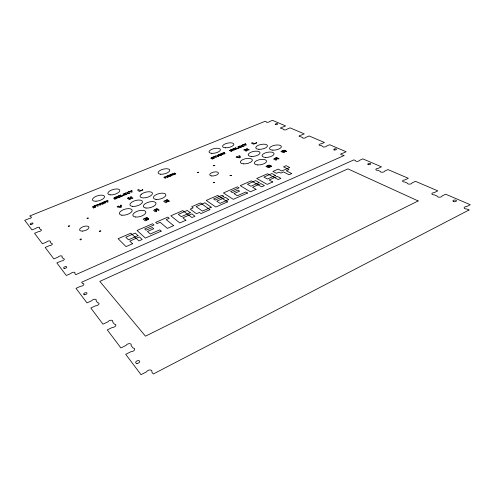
<?xml version="1.0" encoding="UTF-8"?>
<svg xmlns="http://www.w3.org/2000/svg" width="495" height="495" viewBox="0 0 495 495"><rect width="100%" height="100%" fill="white"/><g stroke="black" fill="none" stroke-linecap="round" stroke-linejoin="round"><path stroke-width="0.74" d="M198.588 172.235L197.27 172.557L198.588 172.235M231.4 175.354L230.02 175.589L231.4 175.354M214.675 182.482L213.289 182.717L214.675 182.482M214.824 165.522L213.506 165.745L214.824 165.522M141.273 194.25L140.493 195.049A6.379 2.71 -15 0 0 145.617 197.734A6.379 2.71 -15 0 0 152.38 193.038L151.909 192.444A6.379 2.71 -15 0 0 141.273 194.25M469.025 209.991L153.295 373.997L151.786 372.067A2.933 1.838 -20.3 0 0 150.14 369.963A2.933 1.838 -20.3 0 0 146.501 371.838L141.025 374.666L125.711 354.333L130.989 351.691A2.797 1.658 -20.2 0 0 134.492 349.94A2.797 1.658 -20.2 0 0 133.007 348.028L131.039 345.516A2.766 1.627 -20.2 0 0 129.585 343.648A2.766 1.627 -20.2 0 0 126.12 345.361L120.904 347.948L107.285 329.874L112.322 327.449A2.648 1.473 -20 0 0 115.663 325.84A2.648 1.473 -20 0 0 114.339 324.138L112.588 321.892A2.624 1.448 -20 0 0 111.288 320.228A2.624 1.448 -20 0 0 107.978 321.806L102.997 324.182L90.82 308.014L95.634 305.768A2.512 1.318 -19.8 0 0 98.827 304.283A2.512 1.318 -19.8 0 0 97.639 302.754L96.061 300.743A2.494 1.293 -19.8 0 0 94.892 299.24A2.494 1.293 -19.8 0 0 91.73 300.706L86.972 302.903L76.007 288.35L80.617 286.265A2.395 1.188 -19.6 0 0 83.674 284.891A2.395 1.188 -19.6 0 0 82.603 283.511L81.625 282.268L353.875 159.873L355.497 160.578A2.023 0.866 -7 0 0 357.291 161.358A2.023 0.866 -7 0 0 359.5 160.361L362.804 158.864L381.466 166.827L378.087 168.387A2.11 0.922 -6.1 0 0 375.829 169.432A2.11 0.922 -6.1 0 0 377.753 170.268L380.333 171.388A2.128 0.941 -5.9 0 0 382.289 172.241A2.128 0.941 -5.9 0 0 384.559 171.177L387.956 169.593L408.338 178.293L404.867 179.951A2.221 1.002 -4.8 0 0 402.546 181.059A2.221 1.002 -4.8 0 0 404.65 181.974L407.478 183.206A2.246 1.021 -4.6 0 0 409.619 184.134A2.246 1.021 -4.6 0 0 411.958 183.008L415.447 181.325L437.803 190.86L434.239 192.629A2.357 1.089 -3.4 0 0 431.85 193.817A2.357 1.089 -3.4 0 0 434.164 194.82L437.271 196.169A2.382 1.108 -3.1 0 0 439.628 197.196A2.382 1.108 -3.1 0 0 442.029 195.989L445.618 194.195L470.25 204.701L466.587 206.594A2.506 1.188 -1.7 0 0 464.131 207.863A2.506 1.188 -1.7 0 0 466.686 208.97L469.025 209.991M418.157 200.939L145.468 336.173L99.823 281.389L347.892 168.875L418.157 200.939M343.994 155.572L75.716 274.694L74.788 273.512A2.32 1.114 -19.5 0 0 73.78 272.219A2.32 1.114 -19.5 0 0 70.81 273.531L66.336 275.511L56.851 262.919L61.188 261.038A2.24 1.027 -19.4 0 0 64.065 259.788A2.24 1.027 -19.4 0 0 63.137 258.594L61.9 257.01A2.221 1.015 -19.3 0 0 60.984 255.835A2.221 1.015 -19.3 0 0 58.132 257.066L53.831 258.91L45.194 247.438L49.364 245.681A2.141 0.941 -19.2 0 0 52.13 244.511A2.141 0.941 -19.2 0 0 51.282 243.416L50.15 241.975A2.128 0.922 -19.1 0 0 49.314 240.898A2.128 0.922 -19.1 0 0 46.567 242.049L42.44 243.788L34.532 233.287L38.548 231.635A2.054 0.86 -19 0 0 41.215 230.534A2.054 0.86 -19 0 0 40.435 229.531L39.402 228.207A2.042 0.848 -19 0 0 38.629 227.224A2.042 0.848 -19 0 0 35.986 228.306L32.008 229.94L24.75 220.306L28.623 218.74A1.974 0.786 -18.8 0 0 31.191 217.707A1.974 0.786 -18.8 0 0 30.473 216.785L29.824 215.95L265.172 121.269L266.316 121.764A1.677 0.619 -10.4 0 0 267.585 122.315A1.677 0.619 -10.4 0 0 269.546 121.523L272.485 120.334L285.596 125.928L282.602 127.159A1.726 0.656 -9.9 0 0 280.597 127.982A1.726 0.656 -9.9 0 0 281.94 128.564L283.74 129.344A1.739 0.668 -9.8 0 0 285.095 129.938A1.739 0.668 -9.8 0 0 287.112 129.108L290.126 127.865L304.246 133.885L301.17 135.172A1.801 0.705 -9.3 0 0 299.11 136.038A1.801 0.705 -9.3 0 0 300.558 136.669L302.501 137.511A1.813 0.718 -9.2 0 0 303.967 138.148A1.813 0.718 -9.2 0 0 306.034 137.276L309.134 135.97L324.374 142.467L321.212 143.828A1.875 0.761 -8.5 0 0 319.102 144.738A1.875 0.761 -8.5 0 0 320.667 145.419L322.765 146.334A1.893 0.773 -8.4 0 0 324.349 147.021A1.893 0.773 -8.4 0 0 326.477 146.099L329.658 144.726L346.16 151.767L342.917 153.196A1.961 0.823 -7.6 0 0 340.746 154.162A1.961 0.823 -7.6 0 0 342.441 154.898L343.994 155.572M132.524 243.763L126.027 246.621L118.113 238.708L130.798 233.195L138.965 240.917L142.176 239.506L139.386 236.907L129.795 241.115L132.524 243.763M161.172 231.128L145.369 238.095L137.078 230.466L152.578 223.734L153.982 224.94L144.682 228.993L146.068 230.231L152.299 227.514L153.716 228.746L147.467 231.481L150.294 234.017L159.712 229.872L161.172 231.128M173.615 225.646L167.415 228.381L160.126 222.267L157.064 223.598L155.647 222.397L167.811 217.113L169.265 218.283L166.233 219.607L173.615 225.646M185.885 220.232L179.772 222.929L170.831 215.801L182.791 210.604L191.955 217.559L194.974 216.228L191.856 213.889L182.822 217.85L185.885 220.232M209.911 209.645L200.976 213.58L199.398 212.423L196.41 213.735L190.228 209.15L193.18 207.869L191.658 206.749L200.432 202.938L209.911 209.645M227.502 201.886L215.82 207.04L206.236 200.413L217.713 195.426L227.502 201.886M247.574 193.038L233.287 199.337L223.406 192.957L237.452 186.85L239.11 187.865L230.682 191.534L232.328 192.574L237.971 190.111L239.642 191.144L233.987 193.619L237.34 195.735L245.854 191.992L247.574 193.038M256.033 189.313L250.402 191.794L240.236 185.644L251.268 180.848L261.62 186.844L264.404 185.619L260.89 183.602L252.561 187.258L256.033 189.313M272.696 181.968L267.176 184.394L256.738 178.472L267.56 173.77L278.171 179.549L280.9 178.349L277.299 176.406L269.132 179.988L272.696 181.968M291.722 173.578L289.031 174.766L283.573 171.913L280.894 173.089L279.112 172.149L276.433 173.318L272.918 171.437L278.24 169.123L281.785 170.979L289.748 167.502L286.166 165.683L283.53 166.827L288.907 169.581L286.246 170.744L291.722 173.578M211.254 207.207L202.375 211.111L196.125 206.582L204.899 202.764L211.254 207.207M228.733 199.522L220.034 203.346L216.779 201.143L225.423 197.363L228.733 199.522M223.796 196.298L215.177 200.06L213.58 198.984L222.175 195.24L223.796 196.298M138.006 235.62L128.453 239.803L125.792 237.223L135.284 233.083L138.006 235.62M190.309 212.732L181.306 216.674L178.311 214.341L187.265 210.443L190.309 212.732M259.151 182.606L250.841 186.238L247.451 184.233L255.711 180.632L259.151 182.606M275.511 175.44L267.368 179.004L263.891 177.068L271.984 173.541L275.511 175.44M147.931 218.159L145.338 219.273L144.763 218.771L147.349 217.658L147.931 218.159M270.338 165.485L268.092 166.456L267.368 166.072L269.614 165.107L270.338 165.485M148.222 218.406L145.629 219.52L146.204 220.021L148.803 218.901L148.222 218.406M270.703 165.677L268.457 166.648L269.181 167.032L271.433 166.06L270.703 165.677M148.444 219.434L145.19 220.832L143.179 219.081L146.415 217.689L148.444 219.434M271.235 166.493L268.42 167.706L265.883 166.363L268.692 165.157L271.235 166.493M156.593 211.247L155.325 211.792L153.58 210.356L156.451 208.772L157.323 209.478L155.424 210.288L154.842 209.818L157.373 208.735L159.13 210.158L158.499 210.431L157.614 209.719L155.715 210.53L156.593 211.247M276.897 159.699L275.789 160.17L273.617 159.068L276.006 157.713L277.095 158.258L275.443 158.963L274.719 158.598L276.915 157.664L279.1 158.753L278.549 158.988L277.454 158.443L275.808 159.149L276.897 159.699M166.741 199.912L163.653 201.224L165.707 202.808L166.951 202.282L166.357 201.83L168.832 200.772L169.426 201.23L168.807 201.49L166.741 199.912M283.623 150.294L280.931 151.439L283.462 152.658L284.538 152.2L283.814 151.854L285.968 150.932L286.698 151.284L286.16 151.513L283.623 150.294M167.65 199.875L165.181 200.921L166.066 201.601L168.535 200.549L167.65 199.875M284.52 150.239L282.367 151.154L283.449 151.674L285.603 150.758L284.52 150.239M118.355 206.099L117.105 206.619L117.859 207.3L119.369 207.003L120.13 207.69L121.386 207.164L120.365 206.254L121.622 205.734L120.854 205.054L120.229 205.314L121.25 206.223L119.994 206.743L119.116 206.78L118.355 206.099M237.117 156.624L236.028 157.082L239.388 157.862L240.483 157.404L239.184 156.698L240.273 156.241L239.302 155.715L238.757 155.944L240.05 156.643L238.089 157.15L237.117 156.624M128.663 197.678L127.438 198.186L127.951 198.619L129.69 198.544L128.719 199.268L129.232 199.708L130.463 199.194L129.944 198.761L130.562 198.507L130.303 198.291L131.528 197.783L132.301 198.433L132.914 198.179L132.394 197.746L131.169 198.254L130.395 197.604L131.62 197.097L131.101 196.663L130.494 196.917L131.268 197.567L130.043 198.074L128.663 197.678M244.846 149.546L243.775 149.991L246.145 150.214L245.396 150.833L246.046 151.167L247.123 150.721L246.467 150.387L247.005 150.164L246.677 149.991L247.748 149.552L248.731 150.053L249.263 149.83L248.608 149.496L247.537 149.942L246.566 149.434L247.63 148.995L246.98 148.661L246.448 148.884L247.426 149.385L246.355 149.824L244.846 149.546M142.647 189.764L140.252 190.754L138.693 189.511L137.499 190.006L139.312 191.46L142.913 189.969L142.647 189.764M256.441 142.758L254.343 143.624L252.394 142.665L251.349 143.092L253.619 144.224L256.769 142.919L256.441 142.758M94.879 205.666L92.237 206.984L93.221 207.3L95.572 206.335L95.919 206.669L93.27 207.999L95.622 207.034L94.929 206.359L93.524 206.935L93.178 206.601L94.879 205.666M98.146 204.324L95.343 205.475L96.451 205.252L97.496 206.26L98.437 205.871L97.385 204.868L98.146 204.324M100.937 203.173L98.783 204.293L99.842 205.295L100.77 204.911L100.244 204.41L101.642 203.835L102.174 204.33L102.638 204.138L101.58 203.148L99.718 203.909L100.07 204.243L101.469 203.668L100.937 203.173M104.185 201.836L101.865 202.789L103.102 203.946L104.037 203.563L103.678 203.235L105.54 202.467L105.893 202.802L105.429 202.993L104.185 201.836M107.879 200.32L105.107 201.459L106.215 201.242L107.285 202.226L108.213 201.842L107.137 200.865L107.879 200.32M116.09 196.948L113.528 198.235L114.531 198.532L116.826 197.585L117.191 197.907L114.623 199.207L116.919 198.26L116.183 197.616L114.809 198.179L114.444 197.858L116.09 196.948M119.283 195.63L116.548 196.756L117.835 197.882L120.582 196.75L118.565 197.344L118.2 197.022L119.109 196.645L117.643 196.54L119.283 195.63M120.65 195.073L119.741 195.445L121.04 196.565L123.775 195.438L121.764 196.026L120.65 195.073M125.637 193.025L122.921 194.139L124.226 195.247L126.955 194.127L124.95 194.714L124.573 194.399L125.483 194.028L124.01 193.922L125.637 193.025M128.799 191.726L126.275 192.994L127.858 193.749L130.123 192.821L128.125 193.409L127.178 192.623L128.799 191.726M131.942 190.433L129.244 191.54L130.333 191.324L131.478 192.264L132.382 191.893L131.237 190.952L131.942 190.433M164.625 177L163.82 177.328L165.163 178.28L165.974 177.946L165.008 177.266L166.221 176.771L167.588 177.278L166.24 176.331L165.608 177.235L164.625 177M169.061 175.174L166.642 176.171L167.997 177.111L170.416 176.115L168.609 176.647L168.22 176.375L169.03 176.047L167.644 175.972L169.061 175.174M170.261 174.679L169.463 175.013L170.818 175.948L171.623 175.62L170.843 175.082L173.231 174.958L171.87 174.023L171.468 174.184L172.439 174.853L171.635 175.187L170.261 174.679M173.071 173.528L172.266 173.856L173.436 174.655L175.638 173.962L174.271 173.033L175.843 173.665L174.24 174.327L173.071 173.528M213.029 157.107L210.79 158.245L211.879 158.474L213.933 157.627L214.385 157.886L212.145 159.037L214.199 158.19L213.296 157.664L212.064 158.171L211.613 157.911L213.029 157.107M215.888 155.931L213.438 156.94L214.477 156.729L215.845 157.509L216.662 157.175L215.3 156.395L215.888 155.931M218.332 154.929L216.525 155.894L217.893 156.667L218.71 156.333L218.023 155.944L219.248 155.442L220.343 155.659L218.969 154.886L217.336 155.554L217.794 155.814L219.019 155.312L218.332 154.929M221.172 153.759L219.143 154.595L220.745 155.492L221.562 155.158L221.104 154.898L222.731 154.23L223.189 154.483L221.172 153.759M224.414 152.429L221.983 153.425L223.022 153.221L224.408 153.982L225.219 153.648L223.833 152.887L224.414 152.429M231.604 149.471L229.433 150.585L230.534 150.796L232.539 149.966L233.009 150.22L230.831 151.34L232.842 150.511L231.908 150.01L230.701 150.505L230.237 150.251L231.604 149.471M234.407 148.321L232.006 149.304L233.646 150.177L236.053 149.187L234.215 149.725L233.745 149.471L234.543 149.143L233.04 149.1L234.407 148.321M235.601 147.826L234.803 148.154L236.449 149.026L238.85 148.036L237.012 148.568L235.601 147.826M239.976 146.031L237.594 147.009L239.246 147.869L241.634 146.885L239.809 147.417L239.333 147.176L240.131 146.848L238.621 146.805L239.976 146.031M242.748 144.893L240.607 145.988L242.432 146.557L244.419 145.74L242.593 146.273L241.399 145.666L242.748 144.893M245.508 143.754L243.144 144.732L244.171 144.528L245.607 145.252L246.392 144.93L244.957 144.2L245.508 143.754M104.822 201.812L102.972 202.573L103.505 203.068L105.361 202.306L104.822 201.812M221.81 153.716L220.188 154.384L220.875 154.768L222.496 154.1L221.81 153.716M275.783 124.598A1.244 0.464 -10.1 0 0 277.701 123.948A1.244 0.464 -10.1 0 0 275.95 123.756A1.244 0.464 -10.1 0 0 275.783 124.598M225.38 147.788A5.779 2.258 -11.7 0 0 233.863 144.299A5.779 2.258 -11.7 0 0 225.318 143.822A5.779 2.258 -11.7 0 0 225.38 147.788M84.558 294.754A1.788 0.91 -19.8 0 0 86.99 293.188A1.788 0.91 -19.8 0 0 84.317 293.176A1.788 0.91 -19.8 0 0 84.558 294.754M136.942 363.392A2.098 1.275 -20.4 0 0 139.67 361.35A2.098 1.275 -20.4 0 0 136.422 361.232A2.098 1.275 -20.4 0 0 136.942 363.392M368.497 164.699A1.51 0.65 -6.5 0 0 370.699 163.894A1.51 0.65 -6.5 0 0 368.41 163.573A1.51 0.65 -6.5 0 0 368.497 164.699M453.593 201.583A1.782 0.835 -2.4 0 0 456.452 200.945A1.782 0.835 -2.4 0 0 454.014 200.135A1.782 0.835 -2.4 0 0 453.593 201.583M211.817 153.332A5.822 2.296 -12.2 0 0 220.442 149.781A5.822 2.296 -12.2 0 0 211.922 149.261A5.822 2.296 -12.2 0 0 211.817 153.332M251.33 156.463A6.039 2.456 -10.9 0 0 260.048 152.769A6.039 2.456 -10.9 0 0 250.928 152.213A6.039 2.456 -10.9 0 0 251.33 156.463M160.652 174.234A6.008 2.425 -14 0 0 169.797 170.466A6.008 2.425 -14 0 0 161.407 169.779A6.008 2.425 -14 0 0 160.652 174.234M272.801 150.164A6.027 2.432 -10.1 0 0 281.383 146.532A6.027 2.432 -10.1 0 0 272.157 146.006A6.027 2.432 -10.1 0 0 272.801 150.164M110.131 194.869A6.231 2.549 -15.9 0 0 119.809 190.884A6.231 2.549 -15.9 0 0 111.573 190.018A6.231 2.549 -15.9 0 0 110.131 194.869M258.928 149.311A5.946 2.376 -10.6 0 0 267.467 145.716A5.946 2.376 -10.6 0 0 258.44 145.214A5.946 2.376 -10.6 0 0 258.928 149.311M96.018 201.224A6.299 2.58 -16.5 0 0 104.55 196.428A6.299 2.58 -16.5 0 0 94.922 196.88A6.299 2.58 -16.5 0 0 96.018 201.224M156.061 199.392A6.447 2.784 -14.6 0 0 165.899 195.228A6.447 2.784 -14.6 0 0 156.965 194.269A6.447 2.784 -14.6 0 0 156.061 199.392M135.519 217.014A6.701 2.976 -15.6 0 0 145.815 212.584A6.701 2.976 -15.6 0 0 136.707 211.464A6.701 2.976 -15.6 0 0 135.519 217.014M145.976 208.042A6.571 2.877 -15.1 0 0 156.03 203.748A6.571 2.877 -15.1 0 0 147.003 202.721A6.571 2.877 -15.1 0 0 145.976 208.042M132.468 206.39A6.503 2.803 -15.5 0 0 142.473 202.152A6.503 2.803 -15.5 0 0 133.662 201.149A6.503 2.803 -15.5 0 0 132.468 206.39M121.912 215.214A6.633 2.896 -16 0 0 132.153 210.851A6.633 2.896 -16 0 0 123.267 209.762A6.633 2.896 -16 0 0 121.912 215.214M64.461 268.42A1.671 0.786 -19.5 0 0 66.769 267.022A1.671 0.786 -19.5 0 0 64.307 267.046A1.671 0.786 -19.5 0 0 64.461 268.42M334.391 149.948A1.405 0.582 -8 0 0 336.501 149.212A1.405 0.582 -8 0 0 334.428 148.933A1.405 0.582 -8 0 0 334.391 149.948M30.907 224.458A1.466 0.594 -19 0 0 32.992 223.313A1.466 0.594 -19 0 0 30.876 223.381A1.466 0.594 -19 0 0 30.907 224.458M211.841 175.966A4.455 1.881 -12.4 0 0 218.45 173.163A4.455 1.881 -12.4 0 0 211.94 172.631A4.455 1.881 -12.4 0 0 211.841 175.966M99.811 231.518A0.767 0.34 -17.3 0 0 100.85 230.905A0.767 0.34 -17.3 0 0 99.687 230.936A0.767 0.34 -17.3 0 0 99.811 231.518M82.288 231.091A4.882 2.135 -17.7 0 0 88.964 227.199A4.882 2.135 -17.7 0 0 81.601 227.428A4.882 2.135 -17.7 0 0 82.288 231.091M243.478 163.857A6.138 2.543 -11.1 0 0 252.382 160.064A6.138 2.543 -11.1 0 0 243.169 159.433A6.138 2.543 -11.1 0 0 243.478 163.857M265.339 157.416A6.119 2.512 -10.4 0 0 274.088 153.679A6.119 2.512 -10.4 0 0 264.757 153.103A6.119 2.512 -10.4 0 0 265.339 157.416M257.623 164.915A6.218 2.599 -10.6 0 0 266.564 161.073A6.218 2.599 -10.6 0 0 257.128 160.429A6.218 2.599 -10.6 0 0 257.623 164.915M87.392 218.648A0.736 0.316 -17.3 0 0 88.401 218.072A0.736 0.316 -17.3 0 0 87.287 218.109A0.736 0.316 -17.3 0 0 87.392 218.648M68.576 226.463A0.749 0.322 -18.1 0 0 69.671 225.899A0.749 0.322 -18.1 0 0 68.613 225.875A0.749 0.322 -18.1 0 0 68.576 226.463M80.376 239.803A0.78 0.347 -18.2 0 0 81.44 239.178A0.78 0.347 -18.2 0 0 80.277 239.203A0.78 0.347 -18.2 0 0 80.376 239.803"/></g></svg>
